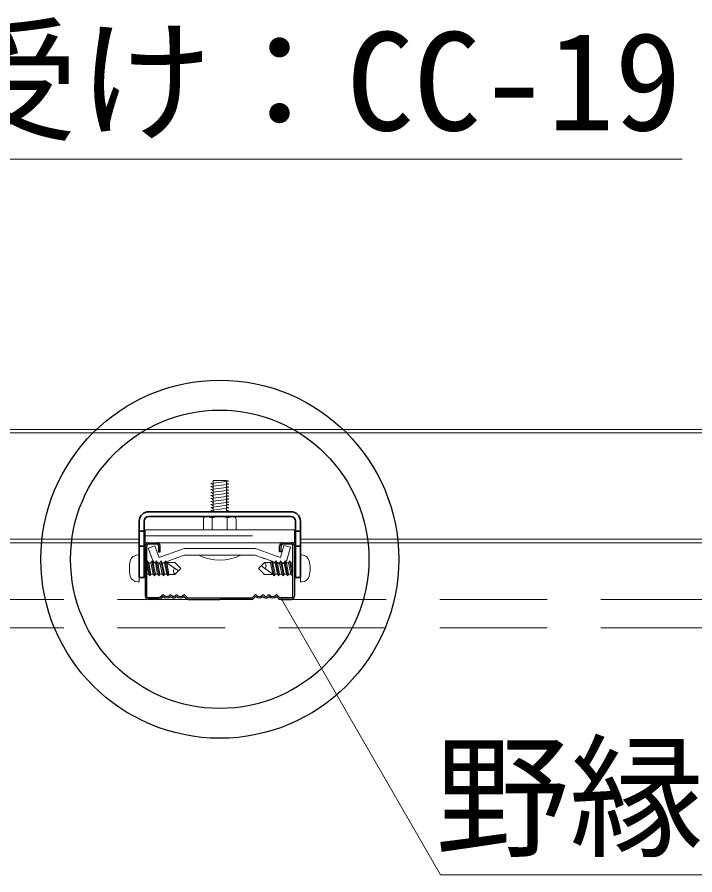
# Model space of a CAD drawing. Units: millimetres on the paper, enlarged 40 times, with parts at other scales. Extents: x -7800 to 7800, y -5578 to 5491.
# Drawn here: x 6201.9 to 6504.8, y 3316.2 to 3699.5 of the extents above; entities that cross this region are included whole.
import ezdxf
from ezdxf.enums import TextEntityAlignment as Align

# ---------------------------------------------------------------- set-up
doc = ezdxf.new("R2010")
doc.units = ezdxf.units.MM
doc.header["$LTSCALE"] = 40
doc.linetypes.add('DASHED1', pattern=[1.8, 1.2, -0.6])
for name, color, linetype, lineweight in [('4-2_野縁受け', 3, 'Continuous', 18), ('4-3_野縁', 2, 'Continuous', 25), ('4-6_文字', 7, 'Continuous', 18), ('4-7_金具', 6, 'Continuous', 35), ('4-A_クリップ', 7, 'Continuous', 18), ('4-B_ビス', 3, 'Continuous', 18), ('4-C_パネル', 7, 'DASHED1', 18)]:
    doc.layers.add(name, color=color, linetype=linetype, lineweight=lineweight)
doc.styles.add('ＭＳ ゴシック', font='')
doc.styles.get('ＭＳ ゴシック').set_extended_font_data('MS Gothic')

msp = doc.modelspace()

# ---------------------------------------------------------------- linework, layer by layer
at = {"layer": '4-2_野縁受け'}
for p, q in [((5706.77, 3515.28), (6866.77, 3515.28)), ((6866.77, 3513.68), (5706.77, 3513.68)), ((6256.44, 3466.22), (5924.44, 3466.22)), ((6259.1, 3466.22), (6258.57, 3466.22)), ((6326.3, 3466.22), (6325.77, 3466.22)), ((6663.1, 3466.22), (6328.44, 3466.22)), ((6256.44, 3464.62), (5924.44, 3464.62)), ((6259.1, 3464.62), (6258.57, 3464.62)), ((6326.3, 3464.62), (6325.77, 3464.62)), ((6663.1, 3464.62), (6328.44, 3464.62))]:
    msp.add_line(p, q, dxfattribs=at)
at = {"layer": '4-3_野縁'}
for p, q in [((6259.1, 3463.28), (6259.1, 3440.68)), ((6259.77, 3440.62), (6259.77, 3463.28)), ((6260.44, 3464.62), (6264.44, 3464.62)), ((6264.44, 3463.95), (6260.44, 3463.95)), ((6265.1, 3463.28), (6265.1, 3460.62)), ((6319.77, 3463.28), (6319.77, 3460.62)), ((6320.44, 3464.62), (6324.44, 3464.62)), ((6324.44, 3463.95), (6320.44, 3463.95)), ((6325.1, 3440.62), (6325.1, 3463.28)), ((6325.77, 3463.28), (6325.77, 3440.68)), ((6260.44, 3439.95), (6265.23, 3439.95)), ((6265.23, 3439.95), (6260.44, 3439.95)), ((6265.23, 3439.28), (6260.44, 3439.28)), ((6265.23, 3439.28), (6260.44, 3439.28)), ((6265.7, 3440.15), (6266.64, 3441.09)), ((6266.64, 3441.09), (6265.7, 3440.15)), ((6267.11, 3440.62), (6266.17, 3439.67)), ((6267.11, 3440.62), (6266.17, 3439.67)), ((6276.44, 3440.62), (6277.39, 3439.67)), ((6276.92, 3441.09), (6277.86, 3440.15)), ((6278.31, 3439.28), (6292.43, 3439.28)), ((6278.33, 3439.95), (6306.56, 3439.95)), ((6306.54, 3439.28), (6292.43, 3439.28)), ((6307.97, 3441.09), (6307.03, 3440.15)), ((6308.45, 3440.62), (6307.5, 3439.67)), ((6317.78, 3440.62), (6318.72, 3439.67)), ((6317.78, 3440.62), (6318.72, 3439.67)), ((6319.19, 3440.15), (6318.25, 3441.09)), ((6318.25, 3441.09), (6319.19, 3440.15)), ((6324.44, 3439.95), (6319.66, 3439.95)), ((6319.66, 3439.95), (6324.45, 3439.95)), ((6319.66, 3439.28), (6324.45, 3439.28)), ((6319.66, 3439.28), (6324.45, 3439.28))]:
    msp.add_line(p, q, dxfattribs=at)
for points in [[(6265.1, 3460.62), (6265.77, 3460.62), (6265.77, 3463.28)], [(6319.77, 3460.62), (6319.1, 3460.62), (6319.1, 3463.28)]]:
    msp.add_lwpolyline(points, dxfattribs=at)
for centre, radius, start, end in [((6260.44, 3463.28), 1.33, 90.003, 180.003), ((6260.44, 3463.28), 0.667, 90, 180), ((6264.44, 3463.28), 1.33, 0.003, 90.003), ((6264.44, 3463.28), 0.667, 0.007, 90), ((6320.44, 3463.28), 1.33, 89.997, 179.997), ((6320.44, 3463.28), 0.667, 90, 180), ((6324.44, 3463.28), 1.33, 359.997, 89.997), ((6324.44, 3463.28), 0.667, 0, 90), ((6260.43, 3440.62), 1.33, 177.476, 270), ((6260.43, 3440.62), 1.33, 177.476, 270), ((6260.44, 3440.62), 0.667, 180, 270), ((6265.23, 3440.62), 0.667, 270, 315), ((6265.23, 3440.62), 0.667, 270, 315), ((6265.23, 3440.62), 1.33, 270, 315), ((6265.23, 3440.62), 1.33, 270, 315), ((6267.11, 3440.62), 0.667, 46.3972, 135), ((6268.78, 3442.37), 2.42, 226.3972, 313.6028), ((6268.78, 3442.37), 1.75, 226.3972, 313.6028), ((6270.44, 3440.62), 0.667, 36.8699, 133.6028), ((6271.78, 3441.62), 1.67, 216.8699, 323.1301), ((6271.78, 3441.62), 1, 216.8699, 323.1301), ((6273.11, 3440.62), 0.667, 36.8699, 143.1301), ((6273.11, 3440.62), 0.667, 46.3972, 143.1301), ((6274.78, 3442.37), 2.42, 226.3972, 313.6028), ((6274.78, 3442.37), 1.75, 226.3972, 313.6028), ((6276.44, 3440.62), 0.667, 45, 133.6028), ((6278.33, 3440.62), 1.33, 225, 270), ((6278.33, 3440.62), 0.667, 225, 270), ((6306.56, 3440.62), 0.667, 270, 315), ((6306.56, 3440.62), 1.33, 270, 315), ((6308.45, 3440.62), 0.667, 46.3972, 135), ((6310.11, 3442.37), 2.42, 226.3972, 313.6028), ((6310.11, 3442.37), 1.75, 226.3972, 313.6028), ((6311.78, 3440.62), 0.667, 36.8699, 143.1301), ((6311.78, 3440.62), 0.667, 36.8699, 133.6028), ((6313.11, 3441.62), 1.67, 216.8699, 323.1301), ((6313.11, 3441.62), 1, 216.8699, 323.1301), ((6314.45, 3440.62), 0.667, 46.3972, 143.1301), ((6316.11, 3442.37), 2.42, 226.3972, 313.6028), ((6316.11, 3442.37), 1.75, 226.3972, 313.6028), ((6317.78, 3440.62), 0.667, 45, 133.6028), ((6319.66, 3440.62), 1.33, 225, 270), ((6319.66, 3440.62), 1.33, 225, 270), ((6319.66, 3440.62), 0.667, 225, 270), ((6319.66, 3440.62), 0.667, 225, 270), ((6324.44, 3440.62), 1.33, 270, 2.524), ((6324.44, 3440.62), 1.33, 270, 2.524), ((6324.44, 3440.62), 0.667, 270, 0)]:
    msp.add_arc(centre, radius, start, end, dxfattribs=at)
at = {"layer": '4-6_文字'}
for p, q in [((6052.44, 3636.09), (6499.11, 3636.09)), ((6319.88, 3439.66), (6391.15, 3316.21)), ((6391.15, 3316.21), (6718.71, 3316.21))]:
    msp.add_line(p, q, dxfattribs=at)
at = {"layer": '4-6_文字', "color": 2, "lineweight": 25}
for radius in [80, 66.67]:
    msp.add_circle((6292.44, 3457.24), radius, dxfattribs=at)
at = {"layer": '4-7_金具'}
for p, q in [((6324.17, 3478.48), (6260.7, 3478.48)), ((6324.17, 3476.35), (6260.7, 3476.35)), ((6256.44, 3474.22), (6256.44, 3449.15)), ((6258.57, 3474.22), (6258.57, 3449.15)), ((6326.3, 3474.22), (6326.3, 3449.15)), ((6328.44, 3474.22), (6328.44, 3449.15)), ((6258.57, 3469.82), (6256.44, 3469.82)), ((6328.44, 3469.82), (6326.3, 3469.82)), ((6258.57, 3463.15), (6256.44, 3463.15)), ((6328.44, 3463.15), (6326.3, 3463.15)), ((6258.57, 3449.15), (6256.44, 3449.15)), ((6328.44, 3449.15), (6326.3, 3449.15))]:
    msp.add_line(p, q, dxfattribs=at)
for centre, radius, start, end in [((6260.7, 3474.22), 4.27, 90, 180), ((6260.7, 3474.22), 2.13, 90, 180), ((6324.17, 3474.22), 4.27, 0, 90), ((6324.17, 3474.22), 2.13, 0, 90)]:
    msp.add_arc(centre, radius, start, end, dxfattribs=at)
at = {"layer": '4-A_クリップ'}
for p, q in [((6259.1, 3470.35), (6325.77, 3470.35)), ((6259.1, 3470.35), (6259.1, 3464.62)), ((6325.77, 3464.62), (6325.77, 3470.35)), ((6259.1, 3464.62), (6325.77, 3464.62)), ((6263.38, 3463.3), (6260.5, 3462.25)), ((6262.09, 3457.87), (6260.5, 3462.25)), ((6262.36, 3457.12), (6260.5, 3462.25)), ((6263.06, 3464.64), (6261.06, 3464.64)), ((6265.29, 3458.04), (6263.38, 3463.3)), ((6276.45, 3462.1), (6265.29, 3458.04)), ((6276.45, 3462.1), (6292.44, 3462.1)), ((6308.43, 3462.1), (6292.44, 3462.1)), ((6308.43, 3462.1), (6292.44, 3462.1)), ((6308.43, 3462.1), (6292.44, 3462.1)), ((6308.43, 3462.1), (6318.29, 3458.5)), ((6322.58, 3457.38), (6323.99, 3462.65)), ((6266.32, 3455.3), (6276.58, 3459.03)), ((6277.48, 3459.03), (6276.58, 3459.03)), ((6283.1, 3459.03), (6277.48, 3459.03)), ((6292.44, 3459.03), (6304.63, 3459.03)), ((6292.44, 3459.03), (6305.41, 3459.03)), ((6292.44, 3459.03), (6307.39, 3459.03)), ((6305.09, 3459.03), (6307.39, 3459.03)), ((6305.74, 3459.03), (6308.29, 3459.03)), ((6312.62, 3457.46), (6308.29, 3459.03)), ((6318.55, 3455.3), (6311.63, 3457.82)), ((6317.9, 3458.65), (6319.58, 3458.04))]:
    msp.add_line(p, q, dxfattribs=at)
at = {"layer": '4-A_クリップ', "linetype": 'DASHED1'}
msp.add_line((6259.1, 3467.68), (6325.77, 3467.68), dxfattribs=at)
at = {"layer": '4-A_クリップ', "color": 4, "lineweight": 9}
msp.add_line((6306.52, 3459.03), (6304.28, 3459.03), dxfattribs=at)
at = {"layer": '4-A_クリップ'}
for points in [[(6265.29, 3458.04), (6263.38, 3463.3), (6260.5, 3462.25)], [(6319.58, 3458.04), (6321.03, 3463.44), (6323.99, 3462.65)]]:
    msp.add_lwpolyline(points, dxfattribs=at)
for centre, start, end in [((6265.25, 3458.17), 200, 300), ((6319.61, 3458.17), 245, 345)]:
    msp.add_arc(centre, 3.07, start, end, dxfattribs=at)
at = {"layer": '4-B_ビス'}
for p, q in [((6296.44, 3492.15), (6288.44, 3491.03)), ((6289.44, 3478.48), (6289.44, 3492.36)), ((6289.44, 3492.36), (6295.44, 3492.36)), ((6296.44, 3492.15), (6295.44, 3492.36)), ((6295.44, 3478.48), (6295.44, 3492.33)), ((6288.44, 3491.03), (6289.44, 3490.5)), ((6296.44, 3490.82), (6288.44, 3489.7)), ((6288.44, 3489.7), (6289.44, 3489.17)), ((6296.44, 3490.82), (6295.44, 3491.35)), ((6296.44, 3489.49), (6295.44, 3490.01)), ((6296.44, 3488.15), (6295.44, 3488.68)), ((6296.44, 3486.82), (6295.44, 3487.35)), ((6296.44, 3485.49), (6295.44, 3486.01)), ((6296.44, 3484.15), (6295.44, 3484.68)), ((6296.44, 3482.82), (6295.44, 3483.35)), ((6296.44, 3481.49), (6295.44, 3482.01)), ((6296.44, 3480.15), (6295.44, 3480.68)), ((6286.44, 3476.35), (6298.44, 3476.35)), ((6296.44, 3478.82), (6294.02, 3478.48)), ((6296.44, 3478.82), (6295.44, 3479.35)), ((6285.1, 3475.02), (6285.1, 3470.35)), ((6285.99, 3476.13), (6285.37, 3475.82)), ((6285.99, 3476.13), (6285.37, 3475.82)), ((6286.91, 3476.23), (6289.1, 3475.68)), ((6286.91, 3476.23), (6289.1, 3475.68)), ((6289.1, 3475.68), (6289.1, 3475.66)), ((6289.1, 3475.66), (6289.1, 3470.35)), ((6295.4, 3475.83), (6295.77, 3475.69)), ((6297.96, 3476.23), (6295.77, 3475.69)), ((6297.96, 3476.23), (6295.77, 3475.69)), ((6298.87, 3476.13), (6299.49, 3475.83)), ((6298.87, 3476.13), (6299.49, 3475.83)), ((6299.77, 3475.02), (6299.77, 3470.35)), ((6285.1, 3470.35), (6299.77, 3470.35)), ((6255.77, 3459.14), (6256.44, 3459.14)), ((6256.44, 3459.14), (6256.44, 3447.14)), ((6301.77, 3459.03), (6283.1, 3459.03)), ((6329.1, 3459.14), (6328.44, 3459.14)), ((6328.44, 3447.14), (6328.44, 3459.14)), ((6256.45, 3455.65), (6256.44, 3455.65)), ((6259.1, 3455.66), (6258.57, 3455.66)), ((6259.96, 3456.5), (6259.77, 3456.04)), ((6259.77, 3454.88), (6260.36, 3451.9)), ((6259.96, 3456.5), (6260.36, 3454.45)), ((6259.96, 3456.5), (6260.36, 3455.99)), ((6260.39, 3455.97), (6260.66, 3455.64)), ((6261.66, 3455.64), (6260.39, 3455.64)), ((6260.39, 3454.43), (6261.31, 3449.81)), ((6260.66, 3455.64), (6261.66, 3450.64)), ((6262, 3456.47), (6261.66, 3455.64)), ((6261.66, 3455.64), (6262.66, 3450.64)), ((6262, 3456.47), (6263.33, 3449.81)), ((6262, 3456.47), (6262.67, 3455.64)), ((6263.67, 3455.64), (6262.67, 3455.64)), ((6262.67, 3455.64), (6263.67, 3450.64)), ((6264.02, 3456.47), (6263.67, 3455.64)), ((6263.67, 3455.64), (6264.67, 3450.64)), ((6264.02, 3456.47), (6265.35, 3449.81)), ((6264.02, 3456.47), (6264.69, 3455.64)), ((6265.69, 3455.64), (6264.69, 3455.64)), ((6264.69, 3455.64), (6265.69, 3450.64)), ((6266.04, 3456.47), (6265.69, 3455.64)), ((6265.69, 3455.64), (6266.69, 3450.64)), ((6266.04, 3456.47), (6267.37, 3449.81)), ((6266.04, 3456.47), (6266.71, 3455.64)), ((6267.71, 3455.64), (6266.71, 3455.64)), ((6266.71, 3455.64), (6267.71, 3450.64)), ((6268.06, 3456.47), (6267.71, 3455.64)), ((6267.71, 3455.64), (6268.71, 3450.64)), ((6268.06, 3456.47), (6269.39, 3449.81)), ((6268.06, 3456.47), (6268.73, 3455.64)), ((6268.6, 3455.81), (6272.4, 3455.81)), ((6268.73, 3455.64), (6273.97, 3452.04)), ((6268.73, 3455.64), (6269.73, 3450.64)), ((6272.4, 3455.81), (6275.07, 3453.14)), ((6309.8, 3453.14), (6312.47, 3455.81)), ((6316.14, 3450.64), (6310.91, 3454.24)), ((6312.47, 3455.81), (6315.21, 3455.81)), ((6315.14, 3455.64), (6315.48, 3456.47)), ((6316.14, 3450.64), (6315.14, 3455.64)), ((6316.16, 3455.64), (6315.48, 3456.47)), ((6316.81, 3449.81), (6315.48, 3456.47)), ((6316.16, 3455.64), (6317.16, 3455.64)), ((6317.16, 3450.64), (6316.16, 3455.64)), ((6317.16, 3455.64), (6317.5, 3456.47)), ((6318.16, 3450.64), (6317.16, 3455.64)), ((6318.18, 3455.64), (6317.5, 3456.47)), ((6318.83, 3449.81), (6317.5, 3456.47)), ((6318.18, 3455.64), (6319.18, 3455.64)), ((6319.18, 3450.64), (6318.18, 3455.64)), ((6319.18, 3455.64), (6319.52, 3456.47)), ((6320.18, 3450.64), (6319.18, 3455.64)), ((6320.2, 3455.64), (6319.52, 3456.47)), ((6320.85, 3449.81), (6319.52, 3456.47)), ((6320.2, 3455.64), (6321.2, 3455.64)), ((6321.2, 3450.64), (6320.2, 3455.64)), ((6321.2, 3455.64), (6321.54, 3456.47)), ((6322.2, 3450.64), (6321.2, 3455.64)), ((6322.22, 3455.64), (6321.54, 3456.47)), ((6322.87, 3449.81), (6321.54, 3456.47)), ((6322.22, 3455.64), (6323.22, 3455.64)), ((6323.22, 3450.64), (6322.22, 3455.64)), ((6323.22, 3455.64), (6323.56, 3456.47)), ((6324.22, 3450.64), (6323.22, 3455.64)), ((6324.24, 3455.64), (6323.56, 3456.47)), ((6324.48, 3451.85), (6323.56, 3456.47)), ((6324.24, 3455.63), (6325.1, 3455.63)), ((6324.49, 3454.4), (6324.24, 3455.63)), ((6325.1, 3451.4), (6324.51, 3454.38)), ((6325.77, 3455.62), (6326.3, 3455.62)), ((6328.42, 3455.63), (6328.47, 3455.63)), ((6256.45, 3450.65), (6256.4, 3450.65)), ((6259.1, 3450.66), (6258.57, 3450.66)), ((6260.63, 3450.65), (6259.77, 3450.65)), ((6260.38, 3451.89), (6260.63, 3450.65)), ((6260.64, 3450.64), (6261.31, 3449.81)), ((6261.66, 3450.64), (6261.31, 3449.81)), ((6262.66, 3450.64), (6261.66, 3450.64)), ((6262.66, 3450.64), (6263.33, 3449.81)), ((6263.67, 3450.64), (6263.33, 3449.81)), ((6264.67, 3450.64), (6263.67, 3450.64)), ((6264.67, 3450.64), (6265.35, 3449.81)), ((6265.69, 3450.64), (6265.35, 3449.81)), ((6266.69, 3450.64), (6265.69, 3450.64)), ((6266.69, 3450.64), (6267.37, 3449.81)), ((6267.71, 3450.64), (6267.37, 3449.81)), ((6268.71, 3450.64), (6267.71, 3450.64)), ((6268.71, 3450.64), (6269.39, 3449.81)), ((6269.73, 3450.64), (6269.39, 3449.81)), ((6272.4, 3450.47), (6269.67, 3450.47)), ((6275.07, 3453.14), (6272.4, 3450.47)), ((6312.47, 3450.47), (6309.8, 3453.14)), ((6316.27, 3450.47), (6312.47, 3450.47)), ((6316.81, 3449.81), (6316.14, 3450.64)), ((6316.81, 3449.81), (6317.16, 3450.64)), ((6317.16, 3450.64), (6318.16, 3450.64)), ((6318.83, 3449.81), (6318.16, 3450.64)), ((6318.83, 3449.81), (6319.18, 3450.64)), ((6319.18, 3450.64), (6320.18, 3450.64)), ((6320.85, 3449.81), (6320.18, 3450.64)), ((6320.85, 3449.81), (6321.2, 3450.64)), ((6321.2, 3450.64), (6322.2, 3450.64)), ((6322.87, 3449.81), (6322.2, 3450.64)), ((6322.87, 3449.81), (6323.22, 3450.64)), ((6323.22, 3450.64), (6324.22, 3450.64)), ((6324.48, 3450.31), (6324.22, 3450.64)), ((6324.92, 3449.78), (6324.51, 3451.83)), ((6324.92, 3449.78), (6324.51, 3450.29)), ((6324.92, 3449.78), (6325.1, 3450.24)), ((6325.77, 3450.62), (6326.3, 3450.62)), ((6328.42, 3450.63), (6328.43, 3450.63)), ((6255.77, 3447.14), (6256.44, 3447.14)), ((6329.1, 3447.14), (6328.44, 3447.14))]:
    msp.add_line(p, q, dxfattribs=at)
for points in [[(6296.44, 3489.49), (6288.44, 3488.36), (6289.44, 3487.84)], [(6296.44, 3488.15), (6288.44, 3487.03), (6289.44, 3486.5)], [(6296.44, 3486.82), (6288.44, 3485.7), (6289.44, 3485.17)], [(6296.44, 3485.49), (6288.44, 3484.36), (6289.44, 3483.84)], [(6296.44, 3484.15), (6288.44, 3483.03), (6289.44, 3482.5)], [(6296.44, 3482.82), (6288.44, 3481.7), (6289.44, 3481.17)], [(6296.44, 3481.49), (6288.44, 3480.36), (6289.44, 3479.84)], [(6296.44, 3480.15), (6288.44, 3479.03), (6289.44, 3478.5)], [(6295.4, 3475.83), (6295.77, 3475.69), (6295.77, 3470.35)]]:
    msp.add_lwpolyline(points, dxfattribs=at)
for centre, radius, start, end in [((6286.44, 3475.02), 1.33, 90, 180), ((6286.59, 3474.94), 1.33, 75.942, 116.6021), ((6286.59, 3474.94), 1.33, 75.942, 116.6021), ((6292.44, 3467.68), 8.67, 70.0182, 112.6198), ((6292.44, 3467.68), 8.67, 70.0182, 112.6198), ((6298.28, 3474.94), 1.33, 63.7347, 103.8602), ((6298.28, 3474.94), 1.33, 63.7347, 103.8602), ((6298.44, 3475.02), 1.33, 0, 90), ((6255.77, 3455.72), 3.42, 90.0012, 166.1052), ((6292.44, 3477.7), 20.87, 243.4349, 296.565), ((6329.1, 3455.72), 3.42, 13.896, 90), ((6266.2, 3453.14), 14.17, 166.1052, 180.0012), ((6273.97, 3452.04), 2.21, 145.4488, 225.0012), ((6310.91, 3454.24), 2.21, 325.4476, 45), ((6318.67, 3453.14), 14.17, 360, 13.896), ((6266.2, 3453.14), 14.17, 180.0012, 193.8973), ((6255.77, 3450.56), 3.42, 193.8973, 270.0012), ((6329.1, 3450.56), 3.42, 270, 346.1039), ((6318.67, 3453.14), 14.17, 346.1039, 0)]:
    msp.add_arc(centre, radius, start, end, dxfattribs=at)
at = {"layer": '4-C_パネル'}
for p, q in [((4086.77, 3439.28), (7331.08, 3439.28)), ((4086.77, 3426.62), (7331.08, 3426.62))]:
    msp.add_line(p, q, dxfattribs=at)

# ---------------------------------------------------------------- texts
at = {"layer": '4-6_文字', "style": 'ＭＳ ゴシック'}
for s, p in [('野縁受け：CC-19', (6049.11, 3635.64)), ('野縁：CW-19', (6388.71, 3315.77))]:
    msp.add_text(s, height=43.99, dxfattribs=at).set_placement(p, align=Align.BOTTOM_LEFT)

doc.saveas('drawing.dxf')
